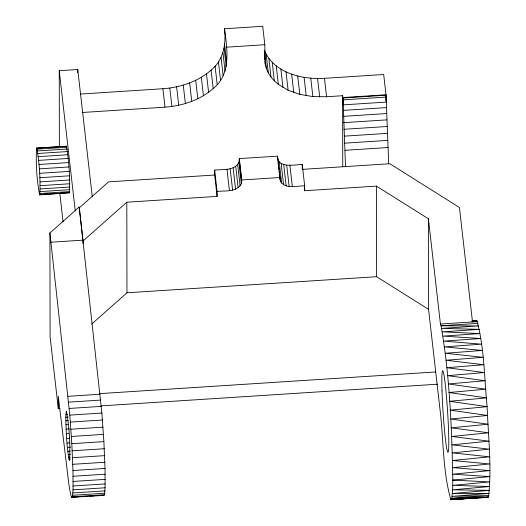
<?xml version="1.0" encoding="UTF-8"?>
<svg xmlns="http://www.w3.org/2000/svg" width="526" height="526" viewBox="0 0 526 526"><rect width="100%" height="100%" fill="white"/><g stroke="black" fill="none" stroke-linecap="round" stroke-linejoin="round"><path stroke-width="0.79" d="M71.957 497.458L72.614 495.282L73.015 489.844L72.963 470.527L71.812 443.688L69.807 415.119L49.911 232.998L79.242 206.994L101.873 413.055L103.878 441.616L105.036 468.462L105.088 487.78L104.687 493.217L104.03 495.393L71.543 497.274L70.563 494.387L68.84 484.13L58.274 396.295L58.294 408.649L59.931 408.544M39.614 194.916L39.844 194.633C40.449 179.162 39.496 163.428 36.82 148.174L36.564 148.03C35.748 163.586 36.715 179.616 39.614 194.916L69.445 192.726C70.057 177.249 69.097 161.515 66.421 146.267L36.564 148.03M65.77 417.302L66.329 411.03C69.379 427.132 70.399 444.003 69.544 460.382L69.274 460.23C66.48 446.147 66.23 431.629 65.77 417.302L68.176 417.151M80.241 94.069L162.896 88.736C180.28 87.48 197.835 81.767 211.09 70.129C223.589 60.063 226.285 43.941 224.47 28.766L262.711 26.3L264.815 44.717L265.236 64.126L266.399 68.604L268.326 72.917L270.975 77.013L274.329 80.84L278.339 84.344L288.116 90.235L299.82 94.391L312.858 96.593L326.587 96.745L342.623 95.712L342.893 103.826L342.886 98.014L386.058 95.226L388.681 163.902M82.345 112.485L165 107.159C182.384 105.897 199.939 100.183 213.194 88.546C231.394 74.186 227.252 48.754 224.47 28.766M83.036 243.466L83.036 241.02L126.812 202.208L217.1 196.389L217.093 191.444C225.049 190.517 236.825 192.463 241.329 183.778L238.889 162.416L239.304 158.609L277.544 156.143L280.411 181.26C285.329 189.61 297.039 185.704 304.672 185.803L302.226 164.434C295.06 164.684 277.222 168.701 277.544 156.143M241.329 183.778L241.743 179.971L239.304 158.609M65.96 146.826L66.164 146.123M217.1 196.389L214.661 175.02L214.654 170.082C222.603 169.155 234.386 171.101 238.889 162.416M83.036 241.02L79.248 207.869L108.58 181.858L214.661 175.02M91.702 324.062L126.97 292.791L376.623 276.702L428.565 309.347L440.591 414.62C443.569 442.82 443.01 472.427 450.867 499.7L488.003 497.34L488.47 496.892C492.007 467.022 488.207 436.639 487.109 406.67C484.209 378.109 484.531 348.514 476.891 320.781L472.309 321.044M474.873 321.116L476.398 320.794M482.605 497.287L450.867 499.7L488.47 496.892L451.768 498.359L451.347 499.476L488.003 497.34L487.484 496.919M303.055 169.326L389.812 163.731L459.428 207.487L472.506 321.965L471.967 321.11L476.891 320.781L472.263 321.051M478.029 323.378L441.031 325.778L440.433 324.029L428.407 218.763L376.465 186.119L304.679 190.741L304.317 187.578M226.575 47.182L264.815 44.717M59.372 146.774L59.241 70.714L77.743 69.517L92.3 196.928M266.399 68.604L264.295 50.187C273.79 73.068 301.996 79.676 324.483 78.328L383.691 74.508L386.005 94.765L386.064 101.045L386.058 95.226M342.834 97.553L386.005 94.765M345.51 166.689L343.097 99.855L386.268 97.073M343.136 104.871L386.308 102.09M343.235 110.388L386.406 107.606M343.399 116.338L386.571 113.557M343.623 122.663L386.794 119.875M36.82 148.174L66.421 146.267M343.899 129.291L387.07 126.51M37.122 149.154L66.73 147.247M37.471 150.949L67.072 149.036M37.839 153.48L67.44 151.567M344.234 136.155L387.406 133.367M38.214 156.656L67.821 154.749M38.595 160.377L68.196 158.464M344.615 143.177L387.787 140.396M38.957 164.493L68.558 162.58M39.286 168.859L68.886 166.952M345.043 150.291L388.221 147.51M39.575 173.324L69.182 171.41M39.818 177.716L69.419 175.809M39.996 181.884L69.596 179.977M40.108 185.678L69.708 183.765M40.147 188.952L69.748 187.046M40.114 191.595L69.721 189.689M241.743 179.971L279.983 177.512L280.411 181.26M40.015 193.515L69.616 191.609M44.131 194.041L47.333 193.838M52.133 193.529L55.335 193.318M60.135 193.009L63.33 192.805M39.844 194.633L69.445 192.726M50.963 242.21L83.029 240.145M440.433 324.029L477.437 321.649L471.967 321.11M99.348 393.645L435.719 371.967M67.999 396.308L100.071 394.244M68.617 402.147L100.683 400.082M100.887 405.901L437.507 384.21M69.222 408.446L101.288 406.381M65.803 414.521L67.407 414.416M69.807 415.119L101.873 413.055M65.816 420.754L68.216 420.603M70.366 422.082L102.432 420.011M65.934 424.745L68.334 424.594M66.118 429.131L69.327 428.927M70.892 429.229L102.958 427.158M66.368 433.759L68.774 433.602M71.372 436.462L103.444 434.397M66.677 438.454L69.886 438.25M67.026 443.056L69.432 442.899M71.812 443.688L103.878 441.616M67.407 447.389L70.615 447.179M72.194 450.802L104.26 448.737M67.801 451.295L70.208 451.144M68.202 454.648L70.609 454.49M68.59 457.311L70.195 457.206M72.516 457.712L104.582 455.641M68.952 459.198L70.556 459.093M72.772 464.313L104.845 462.249M72.963 470.527L105.036 468.462M73.081 476.26L105.154 474.196M73.134 481.441L105.207 479.37M73.107 485.985L105.18 483.92M73.015 489.844L105.088 487.78M72.851 492.954L104.917 490.889M72.614 495.282L104.687 493.217M72.318 496.787L104.385 494.723M71.543 497.274L78.755 496.814M81.964 496.603L86.77 496.294M89.979 496.09L94.792 495.775M98 495.571L104.03 495.393M450.328 499.029L452.755 498.891M469.718 497.931L471.329 497.839M478.601 497.425L480.218 497.333M68.932 192.444L69.215 193.009M342.886 98.014L343.097 99.855M324.483 78.328L326.587 96.745M317.572 78.512L319.676 96.929M310.754 78.177L312.858 96.593M304.107 77.329L306.211 95.745M297.716 75.974L299.82 94.391M291.66 74.127L293.764 92.543M286.012 71.819L288.116 90.235M280.851 69.077L282.955 87.494M289.892 165.23L292.338 186.599M276.235 65.928L278.339 84.344M286.703 165.157L289.142 186.52M272.225 62.423L274.329 80.84M283.724 164.526L286.164 185.888M281.167 163.382L283.606 184.744M268.871 58.596L270.975 77.013M279.207 161.804L281.647 183.166M266.222 54.5L268.326 72.917M277.544 157.793L277.813 160.167M277.998 161.745L278.359 164.914M278.537 166.499L278.898 169.661M279.082 171.246L279.983 179.156M264.289 54.737L264.841 59.543M264.322 56.118L264.69 59.32M264.867 60.924L265.236 64.126M239.31 160.259L241.75 181.621M224.497 43.586L226.601 62.002M237.66 164.48L240.106 185.842M224.115 48.221L226.219 66.638M222.965 52.85L225.069 71.266M235.707 166.315L238.146 187.677M221.058 57.413L223.162 75.829M233.15 167.787L235.595 189.15M218.421 61.844L220.525 80.268M230.178 168.8L232.617 190.162M226.989 169.287L229.428 190.649M215.081 66.105L217.185 84.522M211.09 70.129L213.194 88.546M206.488 73.87L208.592 92.287M214.654 170.082L217.093 191.444M201.333 77.276L203.437 95.693M195.698 80.314L197.802 98.73M189.649 82.937L191.753 101.354M183.258 85.113L185.362 103.53M176.618 86.823L178.722 105.239M169.799 88.033L171.903 106.456M162.896 88.736L165 107.159M59.241 70.714L75.264 210.952M59.819 193.371L63.074 221.827M58.294 408.649L50.088 336.818L49.911 232.998M428.407 218.763L428.565 309.347M376.465 186.119L376.623 276.702M342.623 95.712L342.742 166.735M304.672 185.803L304.679 190.741M302.226 164.434L302.24 169.379M126.812 202.208L126.97 292.791M79.242 206.994L79.248 207.869M77.743 69.517L77.749 72.706M452.833 480.12L452.63 489.824L451.768 498.359L488.871 495.564L452.13 496.366L489.206 493.375L452.413 493.506L489.476 490.35L452.63 489.824L489.673 486.517L452.768 485.347L489.791 481.915L452.833 480.12C451.755 428.572 449.868 376.642 441.031 325.778L478.667 325.956L441.676 328.395L479.337 329.368L442.353 331.853L480.041 333.563L443.063 336.114L480.771 338.514L443.799 341.137L481.507 344.162L444.542 346.871L482.257 350.461L445.298 353.255L483.006 357.332L446.055 360.231L483.749 364.722L446.804 367.72L484.479 372.553L447.534 375.649L485.182 380.745L448.251 383.947L485.86 389.22L448.928 392.521L486.504 397.886L449.572 401.285L487.109 406.67L450.177 410.148L487.661 415.468L450.729 419.025L488.161 424.212L451.223 427.829L488.608 432.799L451.663 436.462L488.989 441.15L452.038 444.845L489.298 449.184L452.34 452.886L489.548 456.818L452.577 460.513L489.719 463.971L452.741 467.64L489.818 470.586L452.827 474.196L489.844 476.589L452.833 480.12M442.018 390.864A40.85 2.275 86.3 0 0 447.909 452.281A40.85 2.275 86.3 0 0 446.002 391.403A40.85 2.275 86.3 0 0 442.018 390.864"/></g></svg>
